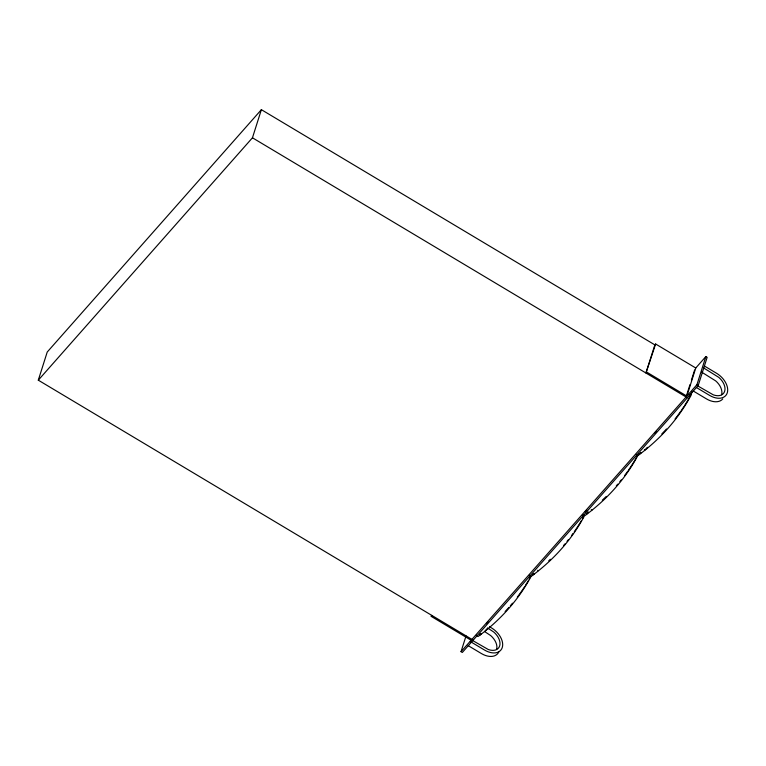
<?xml version="1.0" encoding="UTF-8"?>
<svg xmlns="http://www.w3.org/2000/svg" width="766" height="766" viewBox="0 0 766 766"><rect width="100%" height="100%" fill="white"/><g stroke="black" fill="none" stroke-linecap="round" stroke-linejoin="round"><path stroke-width="1.15" d="M586.727 513.718L588.269 511.947L587.982 512.55M473.206 640.146L38.3 380.175L47.224 352.044L261.378 109.672L654.863 344.882L645.939 373.013L655.639 344.011L695.758 367.996L686.843 396.118L646.715 372.132M38.3 380.175L252.454 137.794L261.378 109.672M695.758 367.996L705.85 356.573L707.142 357.349L698.219 385.48L462.338 652.441L461.046 651.665L466.044 635.914M636.039 454.401L637.982 455.559L638.662 453.415M686.776 394.749L689.994 384.618M691.42 380.118L694.628 369.997M637.982 455.559A299.477 218.664 17.6 0 0 690.74 395.84L692.1 391.56M686.843 396.118L696.926 384.704L705.85 356.573M690.52 394.921L690.846 393.504L690.511 393.887M533.299 574.021L533.193 574.759L534.295 573.523M530.417 576.511L530.685 575.821M583.836 515.671L582.591 518.515M637.379 455.081L636.795 456.498M689.946 396.348L690.262 395.61M529.775 577.985L530.11 577.248M480.311 633.846L480.043 634.918L480.933 634.018M636.125 457.915L636.46 457.235M689.611 397.075L688.04 399.976A299.477 218.664 17.6 0 1 684.632 405.52M529.124 579.259L529.44 578.665M634.89 460.136L635.809 458.508M654.863 344.882L655.639 344.011M431.785 615.385L431.009 616.266L471.138 640.252L461.046 651.665M471.913 639.371L686.068 396.999M486.439 623.716L488.009 621.935M585.253 511.88L586.823 510.099M654.94 433.01L656.51 431.22M485.213 630.849L487.549 628.216M647.385 447.306L645.058 449.939L644.407 449.556M602.287 500.198L606.308 496.406M548.753 560.789L550.361 559.276M704.337 365.976L716.545 373.262A16.967 11.03 41.5 0 1 727.279 392.824A16.967 11.03 41.5 0 1 709.536 395.361L696.313 387.462M703.676 367.967L718.814 377.399A13.855 9.01 41.5 0 1 724.665 391.263A13.855 9.01 41.5 0 1 713.28 394.835L696.936 385.451M701.579 372.075L715.712 380.913A13.855 9.01 41.5 0 1 721.562 394.777M696.926 384.704L698.219 385.48M693.211 390.976L706.434 398.875A16.967 11.03 41.5 0 0 722.778 398.914M688.806 394.681L690.74 395.84M252.454 137.794L687.361 397.774M591.256 509.706L591.907 510.099M582.888 514.551L584.831 515.71A299.477 218.664 17.6 0 0 637.59 456M582.112 515.432L584.056 516.59A299.477 218.664 17.6 0 1 531.288 576.31L529.354 575.142M537.722 570.306L538.364 570.689M528.961 575.582L530.905 576.741A299.477 218.664 17.6 0 1 478.147 636.46L476.203 635.301M489.493 626.722L491.533 627.938A16.967 11.03 41.5 0 1 502.266 647.5A16.967 11.03 41.5 0 1 484.524 650.037L470.286 641.525M487.712 628.043L493.802 632.065A13.855 9.01 41.5 0 1 499.652 645.939A13.855 9.01 41.5 0 1 488.268 649.501L471.923 640.117M484.6 631.557L490.7 635.579A13.855 9.01 41.5 0 1 496.55 649.453M468.198 645.642L481.412 653.551A16.967 11.03 41.5 0 0 498.8 651.943M532.734 574.452L532.82 574.538A1.57 0.488 -51.9 0 0 534.218 573.475M479.583 634.602L479.669 634.688A1.57 0.488 -51.9 0 0 480.809 633.942M639.83 453.788L640.903 452.725A1.57 0.488 -51.9 0 1 640.117 453.549M634.344 461.065A299.477 218.664 17.6 0 1 628.465 470.2M627.842 471.1A299.477 218.664 17.6 0 1 624.635 475.533M621.274 479.889A299.477 218.664 17.6 0 1 619.885 481.603M617.76 484.15A299.477 218.664 17.6 0 1 616.304 485.835M587.752 512.875A1.57 0.488 -51.9 0 1 587.225 513.479M586.967 513.708A1.57 0.488 -51.9 0 1 586.363 513.938M581.356 520.727A299.477 218.664 17.6 0 1 574.308 531.69M573.045 533.481A299.477 218.664 17.6 0 1 571.752 535.252M568.42 539.618A299.477 218.664 17.6 0 1 567.041 541.342M564.935 543.898A299.477 218.664 17.6 0 1 563.498 545.583M528.205 580.887A299.477 218.664 17.6 0 1 525.38 585.502M524.796 586.421A299.477 218.664 17.6 0 1 517.289 597.164M512.492 603.206A299.477 218.664 17.6 0 1 510.348 605.743M508.883 607.419A299.477 218.664 17.6 0 1 505.129 611.536M684.038 406.43A299.477 218.664 17.6 0 1 681.616 410.049M680.993 410.949A299.477 218.664 17.6 0 1 677.786 415.383M677.125 416.254A299.477 218.664 17.6 0 1 675.105 418.868M666.487 428.998A299.477 218.664 17.6 0 1 661.853 433.872"/></g></svg>
